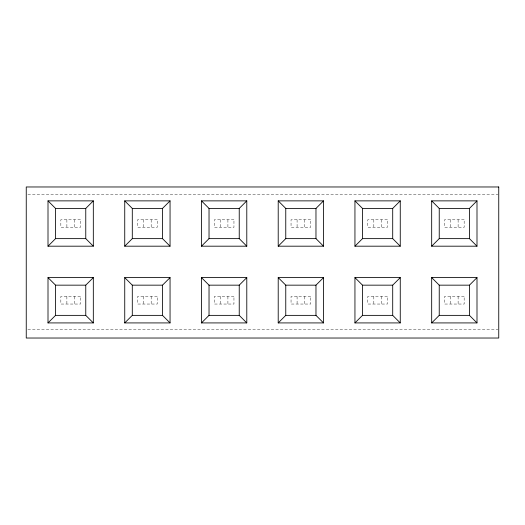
<?xml version="1.0" encoding="UTF-8"?>
<svg xmlns="http://www.w3.org/2000/svg" width="525" height="525" viewBox="0 0 525 525"><rect width="100%" height="100%" fill="white"/><g stroke="black" fill="none" stroke-linecap="round" stroke-linejoin="round"><path stroke-width="0.39" stroke-dasharray="2.62 1.97" d="M27.891 194.526L497.93 194.526M27.891 329.385L497.93 329.385M458.115 219.752L458.115 227.305M458.115 296.487L458.115 304.041M450.562 219.752L450.562 227.305M450.562 296.487L450.562 304.041M381.38 219.752L381.38 227.305M381.38 296.487L381.38 304.041M373.826 219.752L373.826 227.305M373.826 296.487L373.826 304.041M304.644 219.752L304.644 227.305M304.644 296.487L304.644 304.041M297.091 219.752L297.091 227.305M297.091 296.487L297.091 304.041M227.909 219.752L227.909 227.305M227.909 296.487L227.909 304.041M220.356 219.752L220.356 227.305M220.356 296.487L220.356 304.041M151.174 219.752L151.174 227.305M151.174 296.487L151.174 304.041M143.62 219.752L143.62 227.305M143.62 296.487L143.62 304.041M74.438 219.752L74.438 227.305M74.438 296.487L74.438 304.041M66.885 219.752L66.885 227.305M66.885 296.487L66.885 304.041M80.476 219.752L60.841 219.752L60.841 227.305L80.476 227.305L80.476 219.752M157.218 219.752L137.576 219.752L137.576 227.305L157.218 227.305L157.218 219.752M233.953 219.752L214.312 219.752L214.312 227.305L233.953 227.305L233.953 219.752M310.688 219.752L291.047 219.752L291.047 227.305L310.688 227.305L310.688 219.752M387.424 219.752L367.782 219.752L367.782 227.305L387.424 227.305L387.424 219.752M464.159 219.752L444.524 219.752L444.524 227.305L464.159 227.305L464.159 219.752M80.476 296.487L60.841 296.487L60.841 304.041L80.476 304.041L80.476 296.487M157.218 296.487L137.576 296.487L137.576 304.041L157.218 304.041L157.218 296.487M233.953 296.487L214.312 296.487L214.312 304.041L233.953 304.041L233.953 296.487M310.688 296.487L291.047 296.487L291.047 304.041L310.688 304.041L310.688 296.487M387.424 296.487L367.782 296.487L367.782 304.041L387.424 304.041L387.424 296.487M464.159 296.487L444.524 296.487L444.524 304.041L464.159 304.041L464.159 296.487"/><path stroke-width="0.79" d="M48.005 246.186L55.552 238.632L85.765 238.632L93.319 246.186L48.005 246.186L48.005 200.872L93.319 200.872L93.319 246.186M85.765 238.632L85.765 208.425L93.319 200.872M48.005 322.921L55.552 315.368L55.552 285.16L48.005 277.607L93.319 277.607L93.319 322.921L48.005 322.921L48.005 277.607M93.319 322.921L85.765 315.368L85.765 285.16L93.319 277.607M124.74 246.186L132.293 238.632L162.501 238.632L170.054 246.186L170.054 200.872L124.74 200.872L124.74 246.186L170.054 246.186M124.74 200.872L132.293 208.425L162.501 208.425L170.054 200.872M124.74 322.921L132.293 315.368L132.293 285.16L124.74 277.607L170.054 277.607L170.054 322.921L124.74 322.921L124.74 277.607M132.293 285.16L162.501 285.16L170.054 277.607M201.475 246.186L209.029 238.632L239.236 238.632L246.789 246.186L246.789 200.872L201.475 200.872L201.475 246.186L246.789 246.186M201.475 200.872L209.029 208.425L239.236 208.425L246.789 200.872M201.475 322.921L209.029 315.368L239.236 315.368L246.789 322.921L201.475 322.921L201.475 277.607L246.789 277.607L246.789 322.921M239.236 315.368L239.236 285.16L246.789 277.607M278.211 246.186L285.764 238.632L315.971 238.632L323.525 246.186L323.525 200.872L278.211 200.872L278.211 246.186L323.525 246.186M278.211 200.872L285.764 208.425L315.971 208.425L323.525 200.872M278.211 322.921L285.764 315.368L315.971 315.368L323.525 322.921L278.211 322.921L278.211 277.607L323.525 277.607L323.525 322.921M315.971 315.368L315.971 285.16L323.525 277.607M354.946 246.186L362.499 238.632L392.707 238.632L400.26 246.186L400.26 200.872L354.946 200.872L354.946 246.186L400.26 246.186M354.946 200.872L362.499 208.425L392.707 208.425L400.26 200.872M354.946 322.921L362.499 315.368L392.707 315.368L400.26 322.921L400.26 277.607L354.946 277.607L354.946 322.921L400.26 322.921M354.946 277.607L362.499 285.16L392.707 285.16L400.26 277.607M431.681 246.186L439.235 238.632L469.448 238.632L476.995 246.186L476.995 200.872L431.681 200.872L431.681 246.186L476.995 246.186M431.681 200.872L439.235 208.425L469.448 208.425L476.995 200.872M431.681 322.921L439.235 315.368L469.448 315.368L476.995 322.921L476.995 277.607L431.681 277.607L431.681 322.921L476.995 322.921M431.681 277.607L439.235 285.16L469.448 285.16L476.995 277.607M48.005 200.872L55.552 208.425L85.765 208.425M55.552 285.16L85.765 285.16M201.475 277.607L209.029 285.16L239.236 285.16M278.211 277.607L285.764 285.16L315.971 285.16M55.552 315.368L85.765 315.368M132.293 315.368L162.501 315.368L170.054 322.921M469.448 208.425L469.448 238.632M469.448 285.16L469.448 315.368M439.235 208.425L439.235 238.632M439.235 285.16L439.235 315.368M392.707 208.425L392.707 238.632M392.707 285.16L392.707 315.368M362.499 208.425L362.499 238.632M362.499 285.16L362.499 315.368M315.971 208.425L315.971 238.632M285.764 208.425L285.764 238.632M285.764 285.16L285.764 315.368M239.236 208.425L239.236 238.632M209.029 208.425L209.029 238.632M209.029 285.16L209.029 315.368M162.501 208.425L162.501 238.632M162.501 285.16L162.501 315.368M132.293 208.425L132.293 238.632M55.552 208.425L55.552 238.632M498.75 186.972L26.25 186.972L26.25 338.028L498.75 338.028L498.75 186.972"/></g></svg>
